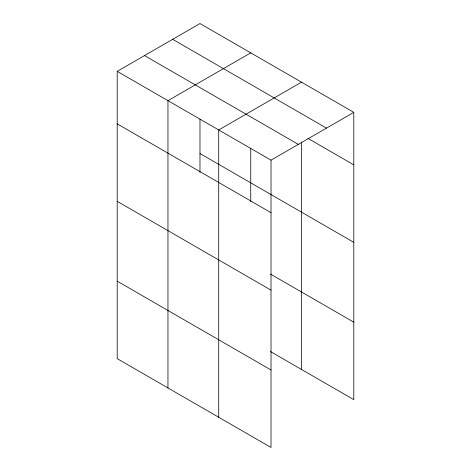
<?xml version="1.0" encoding="UTF-8"?>
<svg xmlns="http://www.w3.org/2000/svg" width="471" height="471" viewBox="0 0 471 471"><rect width="100%" height="100%" fill="white"/><g stroke="black" fill="none" stroke-linecap="round" stroke-linejoin="round"><path stroke-width="0.71" d="M117.197 71.345L271.019 160.152L271.019 447.45L117.197 358.643L117.197 71.345L199.981 23.55L353.803 112.357L353.803 399.655L270.413 351.507M250.743 52.858L167.959 100.653L167.959 387.951M301.505 82.166L218.721 129.961L218.721 417.253M271.019 160.152L353.803 112.357M172.663 39.323L326.485 128.13M307.804 138.309L353.803 164.868M144.515 55.572L298.337 144.379M199.981 153.54L353.803 242.347M117.197 123.855L271.019 212.662M270.413 274.028L353.803 322.176M117.197 201.335L271.019 290.142M117.197 281.163L271.019 369.97M301.505 141.983L301.505 369.458M250.743 148.489L250.743 201.712M199.981 119.187L199.981 172.41"/></g></svg>
